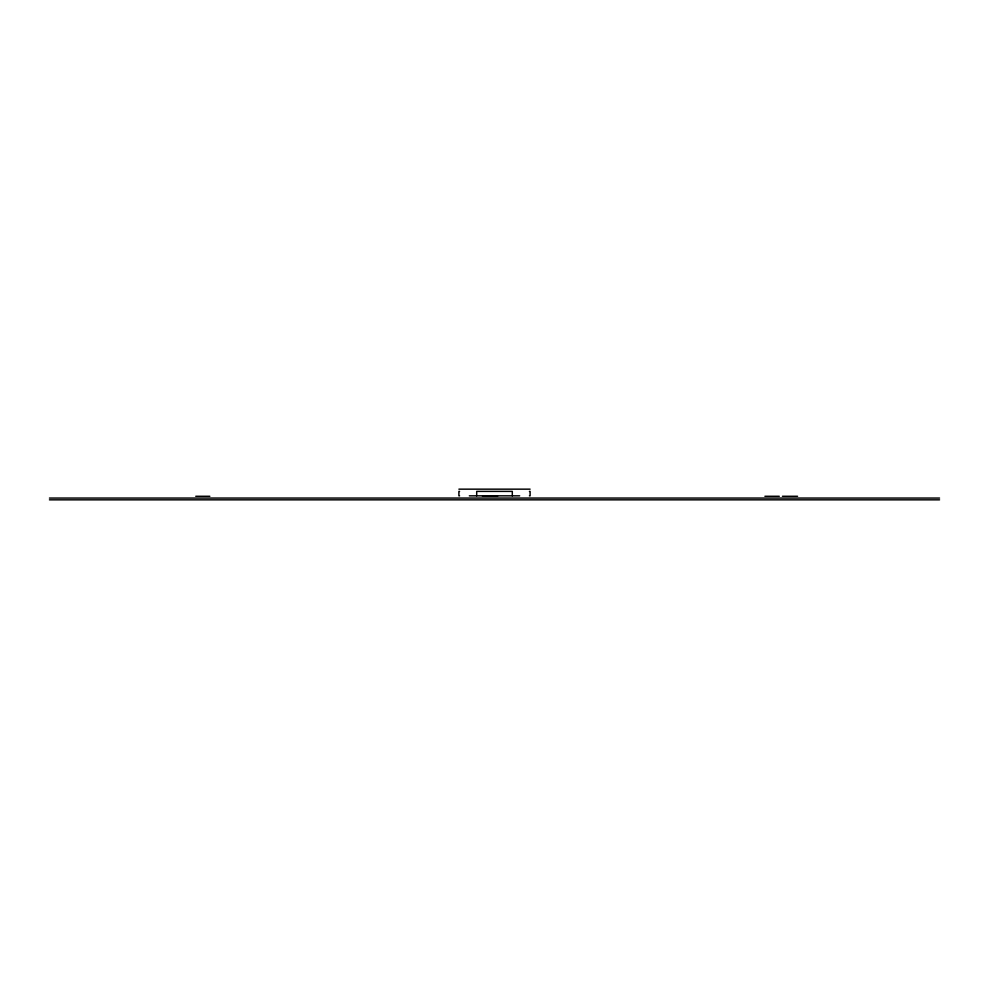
<?xml version="1.0" encoding="UTF-8"?>
<svg xmlns="http://www.w3.org/2000/svg" width="989" height="989" viewBox="0 0 989 989"><rect width="100%" height="100%" fill="white"/><g stroke="black" fill="none" stroke-linecap="round" stroke-linejoin="round"><path stroke-width="1.48" d="M458.896 489.159L530.104 489.159M459.576 491.385L458.896 491.385L458.896 495.835L459.576 495.835M529.424 491.385L530.104 491.385L530.104 495.835L529.424 495.835M469.33 495.835L519.67 495.835M195.76 496.28L209.841 496.28M482.496 496.28L497.603 496.28M764.905 496.28L779.283 496.28M782.447 496.28L797.567 496.28M49.45 498.06L939.55 498.06M49.45 499.841L939.55 499.841M512.302 495.835L512.302 491.385L476.698 491.385L476.698 495.835"/></g></svg>
